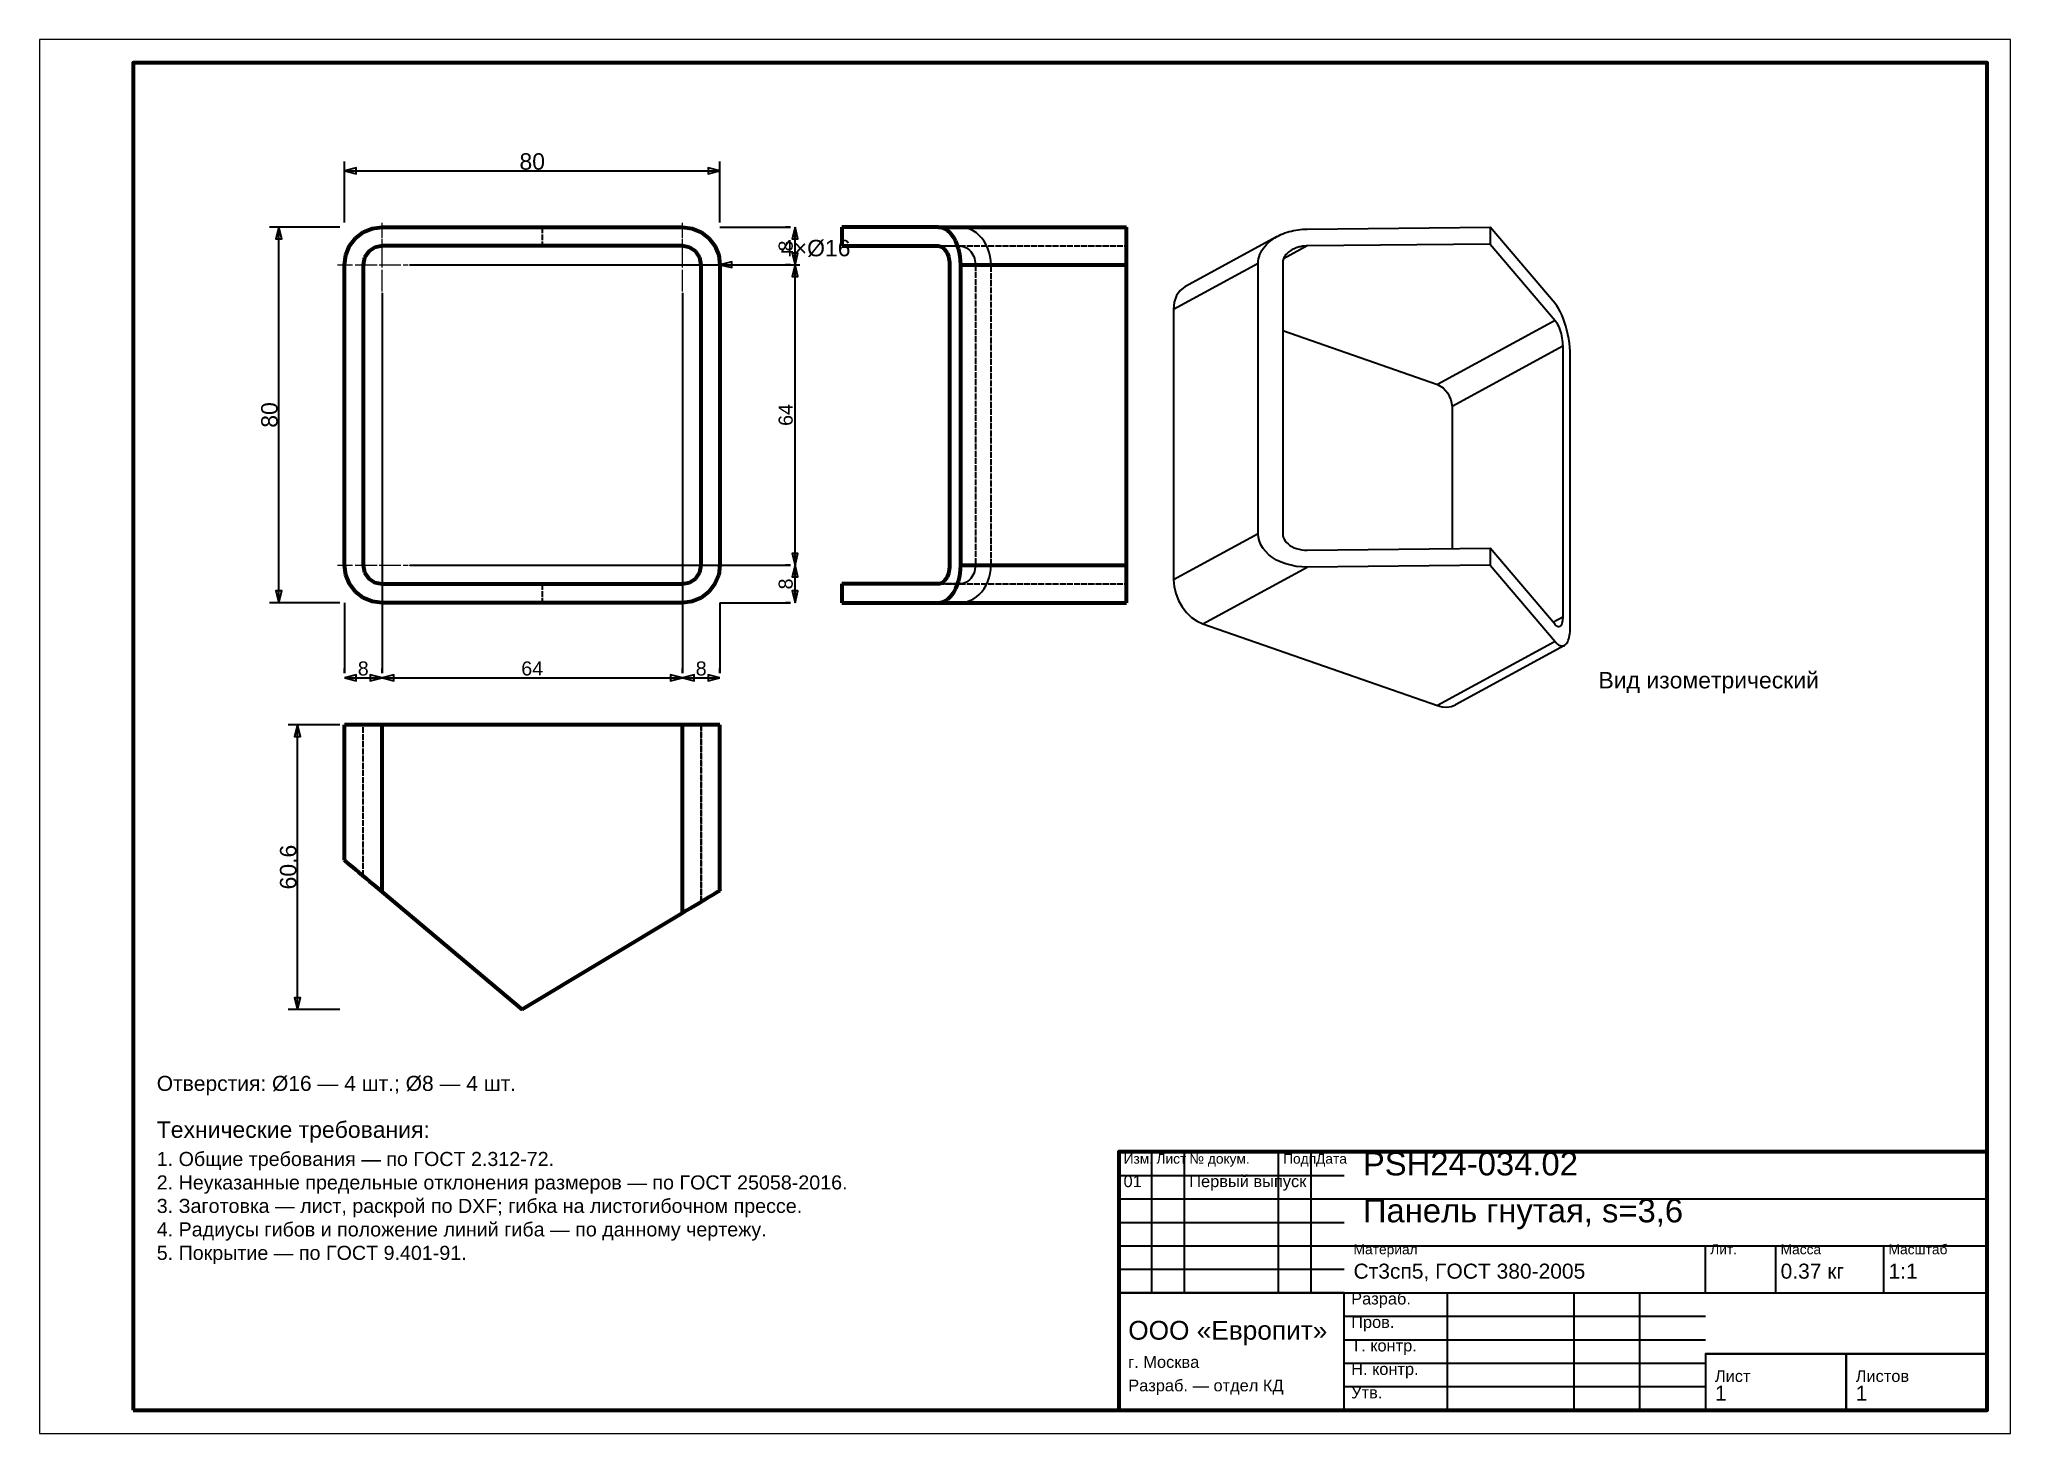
# Model space of a CAD drawing. Header units: millimetres. Extents: x 0 to 420, y 0 to 297.
import ezdxf
from ezdxf.enums import TextEntityAlignment as Align

# ---------------------------------------------------------------- set-up
doc = ezdxf.new("R2010")
doc.units = ezdxf.units.MM
doc.linetypes.add('CENTER', pattern=[5.08, 3.175, -0.635, 0.635, -0.635])
doc.linetypes.add('DASHED', pattern=[1.524, 1.27, -0.254])
doc.styles.add('GOST', font='Arial')

msp = doc.modelspace()

# ---------------------------------------------------------------- linework, layer by layer
at = {"color": 7, "lineweight": 35}
for p, q in [((65, 258), (65, 271)), ((65, 269), (145, 269)), ((145, 258), (145, 271)), ((64, 257), (49, 257)), ((51, 177), (51, 257)), ((145, 257), (160, 257)), ((160, 257), (159, 257)), ((161, 249), (161, 257)), ((79, 249), (160, 249)), ((83, 249), (160, 249)), ((143, 249), (160, 249)), ((145, 249), (157, 249)), ((147, 249), (160, 249)), ((157, 249), (162, 249)), ((160, 249), (159, 249)), ((160, 249), (159, 249)), ((161, 185), (161, 249)), ((73, 243), (73, 162)), ((137, 243), (137, 162)), ((73, 239), (73, 162)), ((137, 239), (137, 162)), ((79, 185), (160, 185)), ((83, 185), (160, 185)), ((143, 185), (160, 185)), ((147, 185), (160, 185)), ((160, 185), (159, 185)), ((160, 185), (159, 185)), ((161, 177), (161, 185)), ((64, 177), (49, 177)), ((65, 177), (65, 162)), ((73, 179), (73, 162)), ((137, 179), (137, 162)), ((145, 177), (145, 162)), ((145, 177), (160, 177)), ((160, 177), (159, 177)), ((73, 175), (73, 162)), ((137, 175), (137, 162)), ((65, 162), (65, 163)), ((65, 161), (73, 161)), ((73, 162), (73, 163)), ((73, 162), (73, 163)), ((73, 161), (137, 161)), ((137, 162), (137, 163)), ((137, 162), (137, 163)), ((137, 161), (145, 161)), ((145, 162), (145, 163)), ((64, 151), (53, 151)), ((55, 90.35), (55, 151)), ((64, 90.35), (53, 90.35)), ((237, 30), (237, 60)), ((244, 30), (244, 60)), ((264, 30), (264, 60)), ((271, 30), (271, 60)), ((230, 55), (278, 55)), ((230, 50), (278, 50)), ((278, 50), (415, 50)), ((230, 45), (278, 45)), ((230, 40), (278, 40)), ((278, 40), (415, 40)), ((355, 30), (355, 40)), ((370, 30), (370, 40)), ((393, 30), (393, 40)), ((230, 35), (278, 35)), ((230, 30), (278, 30)), ((278, 30), (415, 30)), ((300, 5), (300, 30)), ((327, 5), (327, 30)), ((341, 5), (341, 30)), ((278, 25), (355, 25)), ((278, 20), (355, 20)), ((355, 17), (415, 17)), ((278, 15), (355, 15)), ((278, 10), (355, 10))]:
    msp.add_line(p, q, dxfattribs=at)
at = {"color": 5, "linetype": 'DASHED', "lineweight": 35}
for p, q in [((68.74, 255.77), (69.53, 256.21)), ((69.53, 256.21), (70.36, 256.55)), ((70.36, 256.55), (71.22, 256.8)), ((71.22, 256.8), (72.1, 256.95)), ((72.1, 256.95), (73, 257)), ((73, 257), (107.13, 257)), ((107.13, 257), (107.13, 253)), ((137, 257), (107.13, 257)), ((137.9, 256.95), (137, 257)), ((138.78, 256.8), (137.9, 256.95)), ((139.64, 256.55), (138.78, 256.8)), ((140.47, 256.21), (139.64, 256.55)), ((141.26, 255.77), (140.47, 256.21)), ((196.06, 257), (171, 257)), ((196.82, 256.95), (196.06, 257)), ((196.06, 257), (231.65, 257)), ((197.56, 256.8), (196.82, 256.95)), ((198.28, 256.55), (197.56, 256.8)), ((198.98, 256.21), (198.28, 256.55)), ((199.64, 255.77), (198.98, 256.21)), ((231.65, 257), (231.65, 256.95)), ((231.65, 256.95), (231.65, 256.8)), ((231.65, 256.8), (231.65, 256.55)), ((231.65, 256.55), (231.65, 256.21)), ((231.65, 256.21), (231.65, 255.77)), ((65.45, 251.64), (65.79, 252.47)), ((65.79, 252.47), (66.23, 253.26)), ((66.23, 253.26), (66.75, 253.99)), ((66.75, 253.99), (67.34, 254.66)), ((67.34, 254.66), (68.01, 255.25)), ((68.01, 255.25), (68.74, 255.77)), ((70.51, 252.13), (70.17, 251.83)), ((70.87, 252.39), (70.51, 252.13)), ((71.26, 252.6), (70.87, 252.39)), ((71.68, 252.78), (71.26, 252.6)), ((72.11, 252.9), (71.68, 252.78)), ((72.55, 252.97), (72.11, 252.9)), ((73, 253), (72.55, 252.97)), ((107.13, 253), (73, 253)), ((107.13, 253), (137, 253)), ((137, 253), (137.45, 252.97)), ((137.45, 252.97), (137.89, 252.9)), ((137.89, 252.9), (138.32, 252.78)), ((138.32, 252.78), (138.74, 252.6)), ((138.74, 252.6), (139.13, 252.39)), ((139.13, 252.39), (139.49, 252.13)), ((139.49, 252.13), (139.83, 251.83)), ((141.99, 255.25), (141.26, 255.77)), ((142.66, 254.66), (141.99, 255.25)), ((143.25, 253.99), (142.66, 254.66)), ((143.77, 253.26), (143.25, 253.99)), ((144.21, 252.47), (143.77, 253.26)), ((144.55, 251.64), (144.21, 252.47)), ((171, 253), (196.06, 253)), ((191.51, 253), (231.65, 253)), ((196.06, 253), (231.65, 253)), ((196.06, 253), (196.44, 252.97)), ((196.44, 252.97), (196.81, 252.9)), ((196.81, 252.9), (197.17, 252.78)), ((197.17, 252.78), (197.52, 252.6)), ((197.52, 252.6), (197.85, 252.39)), ((197.85, 252.39), (198.16, 252.13)), ((198.16, 252.13), (198.44, 251.83)), ((200.25, 255.25), (199.64, 255.77)), ((200.81, 254.66), (200.25, 255.25)), ((201.31, 253.99), (200.81, 254.66)), ((201.75, 253.26), (201.31, 253.99)), ((202.11, 252.47), (201.75, 253.26)), ((202.4, 251.64), (202.11, 252.47)), ((231.65, 255.77), (231.65, 255.25)), ((231.65, 255.25), (231.65, 254.66)), ((231.65, 254.66), (231.65, 253.99)), ((231.65, 253.99), (231.65, 253.26)), ((231.65, 253.26), (231.65, 252.47)), ((231.65, 253), (231.65, 252.97)), ((231.65, 252.97), (231.65, 253)), ((231.65, 252.97), (231.65, 252.9)), ((231.65, 252.9), (231.65, 252.97)), ((231.65, 252.9), (231.65, 252.78)), ((231.65, 252.78), (231.65, 252.9)), ((231.65, 252.78), (231.65, 252.6)), ((231.65, 252.6), (231.65, 252.78)), ((231.65, 252.6), (231.65, 252.39)), ((231.65, 252.39), (231.65, 252.6)), ((231.65, 252.47), (231.65, 251.64)), ((231.65, 252.39), (231.65, 252.13)), ((231.65, 252.13), (231.65, 252.39)), ((231.65, 252.13), (231.65, 251.83)), ((231.65, 251.83), (231.65, 252.13)), ((65, 249), (65.05, 249.9)), ((65, 185), (65, 249)), ((65.05, 249.9), (65.2, 250.78)), ((65.2, 250.78), (65.45, 251.64)), ((69.03, 249.45), (69, 249)), ((69, 249), (69, 185)), ((69.1, 249.89), (69.03, 249.45)), ((69.22, 250.32), (69.1, 249.89)), ((69.4, 250.74), (69.22, 250.32)), ((69.61, 251.13), (69.4, 250.74)), ((69.87, 251.49), (69.61, 251.13)), ((70.17, 251.83), (69.87, 251.49)), ((139.83, 251.83), (140.13, 251.49)), ((140.13, 251.49), (140.39, 251.13)), ((140.39, 251.13), (140.6, 250.74)), ((140.6, 250.74), (140.78, 250.32)), ((140.78, 250.32), (140.9, 249.89)), ((140.9, 249.89), (140.97, 249.45)), ((140.97, 249.45), (141, 249)), ((141, 249), (141, 185)), ((144.8, 250.78), (144.55, 251.64)), ((144.95, 249.9), (144.8, 250.78)), ((145, 249), (144.95, 249.9)), ((145, 185), (145, 249)), ((198.44, 251.83), (198.69, 251.49)), ((198.69, 251.49), (198.91, 251.13)), ((198.91, 251.13), (199.09, 250.74)), ((199.09, 250.74), (199.23, 250.32)), ((199.23, 250.32), (199.34, 249.89)), ((199.34, 249.89), (199.4, 249.45)), ((199.4, 249.45), (199.42, 249)), ((199.42, 249), (199.42, 185)), ((202.61, 250.78), (202.4, 251.64)), ((202.73, 249.9), (202.61, 250.78)), ((202.78, 249), (202.73, 249.9)), ((202.78, 185), (202.78, 249)), ((231.65, 251.83), (231.65, 251.49)), ((231.65, 251.49), (231.65, 251.83)), ((231.65, 251.64), (231.65, 250.78)), ((231.65, 251.49), (231.65, 251.13)), ((231.65, 251.13), (231.65, 251.49)), ((231.65, 251.13), (231.65, 250.74)), ((231.65, 250.74), (231.65, 251.13)), ((231.65, 250.78), (231.65, 249.9)), ((231.65, 250.74), (231.65, 250.32)), ((231.65, 250.32), (231.65, 250.74)), ((231.65, 250.32), (231.65, 249.89)), ((231.65, 249.89), (231.65, 250.32)), ((231.65, 249.9), (231.65, 249)), ((231.65, 249.89), (231.65, 249.45)), ((231.65, 249.45), (231.65, 249.89)), ((231.65, 249.45), (231.65, 249)), ((231.65, 249), (231.65, 249.45)), ((231.65, 249), (231.65, 185)), ((231.65, 249), (231.65, 185)), ((231.65, 185), (231.65, 249)), ((65.05, 184.1), (65, 185)), ((69, 185), (69.03, 184.55)), ((141, 185), (140.97, 184.55)), ((144.95, 184.1), (145, 185)), ((199.42, 185), (199.4, 184.55)), ((202.73, 184.1), (202.78, 185)), ((231.65, 185), (231.65, 184.55)), ((231.65, 185), (231.65, 184.1)), ((231.65, 184.55), (231.65, 185)), ((65.2, 183.22), (65.05, 184.1)), ((65.45, 182.36), (65.2, 183.22)), ((65.79, 181.53), (65.45, 182.36)), ((66.23, 180.74), (65.79, 181.53)), ((66.75, 180.01), (66.23, 180.74)), ((69.03, 184.55), (69.1, 184.11)), ((69.1, 184.11), (69.22, 183.68)), ((69.22, 183.68), (69.4, 183.26)), ((69.4, 183.26), (69.61, 182.87)), ((69.61, 182.87), (69.87, 182.51)), ((69.87, 182.51), (70.17, 182.17)), ((70.17, 182.17), (70.51, 181.87)), ((70.51, 181.87), (70.87, 181.61)), ((70.87, 181.61), (71.26, 181.4)), ((71.26, 181.4), (71.68, 181.22)), ((71.68, 181.22), (72.11, 181.1)), ((72.11, 181.1), (72.55, 181.03)), ((72.55, 181.03), (73, 181)), ((73, 181), (107.13, 181)), ((107.13, 181), (107.13, 177)), ((137, 181), (107.13, 181)), ((137.45, 181.03), (137, 181)), ((137.89, 181.1), (137.45, 181.03)), ((138.32, 181.22), (137.89, 181.1)), ((138.74, 181.4), (138.32, 181.22)), ((139.13, 181.61), (138.74, 181.4)), ((139.49, 181.87), (139.13, 181.61)), ((139.83, 182.17), (139.49, 181.87)), ((140.13, 182.51), (139.83, 182.17)), ((140.39, 182.87), (140.13, 182.51)), ((140.6, 183.26), (140.39, 182.87)), ((140.78, 183.68), (140.6, 183.26)), ((140.9, 184.11), (140.78, 183.68)), ((140.97, 184.55), (140.9, 184.11)), ((143.25, 180.01), (143.77, 180.74)), ((143.77, 180.74), (144.21, 181.53)), ((144.21, 181.53), (144.55, 182.36)), ((144.55, 182.36), (144.8, 183.22)), ((144.8, 183.22), (144.95, 184.1)), ((196.06, 181), (171, 181)), ((191.51, 181), (231.65, 181)), ((196.44, 181.03), (196.06, 181)), ((196.06, 181), (231.65, 181)), ((196.81, 181.1), (196.44, 181.03)), ((197.17, 181.22), (196.81, 181.1)), ((197.52, 181.4), (197.17, 181.22)), ((197.85, 181.61), (197.52, 181.4)), ((198.16, 181.87), (197.85, 181.61)), ((198.44, 182.17), (198.16, 181.87)), ((198.69, 182.51), (198.44, 182.17)), ((198.91, 182.87), (198.69, 182.51)), ((199.09, 183.26), (198.91, 182.87)), ((199.23, 183.68), (199.09, 183.26)), ((199.34, 184.11), (199.23, 183.68)), ((199.4, 184.55), (199.34, 184.11)), ((201.31, 180.01), (201.75, 180.74)), ((201.75, 180.74), (202.11, 181.53)), ((202.11, 181.53), (202.4, 182.36)), ((202.4, 182.36), (202.61, 183.22)), ((202.61, 183.22), (202.73, 184.1)), ((231.65, 184.55), (231.65, 184.11)), ((231.65, 184.11), (231.65, 184.55)), ((231.65, 184.11), (231.65, 183.68)), ((231.65, 183.68), (231.65, 184.11)), ((231.65, 184.1), (231.65, 183.22)), ((231.65, 183.68), (231.65, 183.26)), ((231.65, 183.26), (231.65, 183.68)), ((231.65, 183.26), (231.65, 182.87)), ((231.65, 182.87), (231.65, 183.26)), ((231.65, 183.22), (231.65, 182.36)), ((231.65, 182.87), (231.65, 182.51)), ((231.65, 182.51), (231.65, 182.87)), ((231.65, 182.51), (231.65, 182.17)), ((231.65, 182.17), (231.65, 182.51)), ((231.65, 182.36), (231.65, 181.53)), ((231.65, 182.17), (231.65, 181.87)), ((231.65, 181.87), (231.65, 182.17)), ((231.65, 181.87), (231.65, 181.61)), ((231.65, 181.61), (231.65, 181.87)), ((231.65, 181.61), (231.65, 181.4)), ((231.65, 181.4), (231.65, 181.61)), ((231.65, 181.53), (231.65, 180.74)), ((231.65, 181.4), (231.65, 181.22)), ((231.65, 181.22), (231.65, 181.4)), ((231.65, 181.22), (231.65, 181.1)), ((231.65, 181.1), (231.65, 181.22)), ((231.65, 181.1), (231.65, 181.03)), ((231.65, 181.03), (231.65, 181.1)), ((231.65, 181.03), (231.65, 181)), ((231.65, 181), (231.65, 181.03)), ((231.65, 180.74), (231.65, 180.01)), ((67.34, 179.34), (66.75, 180.01)), ((68.01, 178.75), (67.34, 179.34)), ((68.74, 178.23), (68.01, 178.75)), ((69.53, 177.79), (68.74, 178.23)), ((70.36, 177.45), (69.53, 177.79)), ((71.22, 177.2), (70.36, 177.45)), ((72.1, 177.05), (71.22, 177.2)), ((73, 177), (72.1, 177.05)), ((107.13, 177), (73, 177)), ((107.13, 177), (137, 177)), ((137, 177), (137.9, 177.05)), ((137.9, 177.05), (138.78, 177.2)), ((138.78, 177.2), (139.64, 177.45)), ((139.64, 177.45), (140.47, 177.79)), ((140.47, 177.79), (141.26, 178.23)), ((141.26, 178.23), (141.99, 178.75)), ((141.99, 178.75), (142.66, 179.34)), ((142.66, 179.34), (143.25, 180.01)), ((171, 177), (196.06, 177)), ((196.06, 177), (196.82, 177.05)), ((231.65, 177), (196.06, 177)), ((196.82, 177.05), (197.56, 177.2)), ((197.56, 177.2), (198.28, 177.45)), ((198.28, 177.45), (198.98, 177.79)), ((198.98, 177.79), (199.64, 178.23)), ((199.64, 178.23), (200.25, 178.75)), ((200.25, 178.75), (200.81, 179.34)), ((200.81, 179.34), (201.31, 180.01)), ((231.65, 180.01), (231.65, 179.34)), ((231.65, 179.34), (231.65, 178.75)), ((231.65, 178.75), (231.65, 178.23)), ((231.65, 178.23), (231.65, 177.79)), ((231.65, 177.79), (231.65, 177.45)), ((231.65, 177.45), (231.65, 177.2)), ((231.65, 177.2), (231.65, 177.05)), ((231.65, 177.05), (231.65, 177)), ((65, 122.13), (65, 151)), ((65, 151), (65.05, 151)), ((65.05, 151), (65.2, 151)), ((65.2, 151), (65.45, 151)), ((65.45, 151), (65.79, 151)), ((65.79, 151), (66.23, 151)), ((66.23, 151), (66.75, 151)), ((66.75, 151), (67.34, 151)), ((67.34, 151), (68.01, 151)), ((68.01, 151), (68.74, 151)), ((68.74, 151), (69.53, 151)), ((69, 118.77), (69, 151)), ((69, 151), (69.03, 151)), ((69, 118.77), (69, 151)), ((69.03, 151), (69, 151)), ((69.03, 151), (69.1, 151)), ((69.1, 151), (69.03, 151)), ((69.1, 151), (69.22, 151)), ((69.22, 151), (69.1, 151)), ((69.22, 151), (69.4, 151)), ((69.4, 151), (69.22, 151)), ((69.4, 151), (69.61, 151)), ((69.61, 151), (69.4, 151)), ((69.53, 151), (70.36, 151)), ((69.61, 151), (69.87, 151)), ((69.87, 151), (69.61, 151)), ((69.87, 151), (70.17, 151)), ((70.17, 151), (69.87, 151)), ((70.17, 151), (70.51, 151)), ((70.51, 151), (70.17, 151)), ((70.36, 151), (71.22, 151)), ((70.51, 151), (70.87, 151)), ((70.87, 151), (70.51, 151)), ((70.87, 151), (71.26, 151)), ((71.26, 151), (70.87, 151)), ((71.22, 151), (72.1, 151)), ((71.26, 151), (71.68, 151)), ((71.68, 151), (71.26, 151)), ((71.68, 151), (72.11, 151)), ((72.11, 151), (71.68, 151)), ((72.1, 151), (73, 151)), ((72.11, 151), (72.55, 151)), ((72.55, 151), (72.11, 151)), ((72.55, 151), (73, 151)), ((73, 151), (72.55, 151)), ((73, 151), (137, 151)), ((137, 151), (73, 151)), ((73, 151), (137, 151)), ((137, 151), (137.45, 151)), ((137.45, 151), (137, 151)), ((137, 151), (137.9, 151)), ((137.45, 151), (137.89, 151)), ((137.89, 151), (137.45, 151)), ((137.89, 151), (138.32, 151)), ((138.32, 151), (137.89, 151)), ((137.9, 151), (138.78, 151)), ((138.32, 151), (138.74, 151)), ((138.74, 151), (138.32, 151)), ((138.74, 151), (139.13, 151)), ((139.13, 151), (138.74, 151)), ((138.78, 151), (139.64, 151)), ((139.13, 151), (139.49, 151)), ((139.49, 151), (139.13, 151)), ((139.49, 151), (139.83, 151)), ((139.83, 151), (139.49, 151)), ((139.64, 151), (140.47, 151)), ((139.83, 151), (140.13, 151)), ((140.13, 151), (139.83, 151)), ((140.13, 151), (140.39, 151)), ((140.39, 151), (140.13, 151)), ((140.39, 151), (140.6, 151)), ((140.6, 151), (140.39, 151)), ((140.47, 151), (141.26, 151)), ((140.6, 151), (140.78, 151)), ((140.78, 151), (140.6, 151)), ((140.78, 151), (140.9, 151)), ((140.9, 151), (140.78, 151)), ((140.9, 151), (140.97, 151)), ((140.97, 151), (140.9, 151)), ((140.97, 151), (141, 151)), ((141, 151), (140.97, 151)), ((141, 113.26), (141, 151)), ((141, 151), (141, 113.26)), ((141.26, 151), (141.99, 151)), ((141.99, 151), (142.66, 151)), ((142.66, 151), (143.25, 151)), ((143.25, 151), (143.77, 151)), ((143.77, 151), (144.21, 151)), ((144.21, 151), (144.55, 151)), ((144.55, 151), (144.8, 151)), ((144.8, 151), (144.95, 151)), ((144.95, 151), (145, 151)), ((145, 115.66), (145, 151)), ((65.05, 122.09), (65, 122.13)), ((65.2, 121.96), (65.05, 122.09)), ((65.45, 121.75), (65.2, 121.96)), ((65.79, 121.46), (65.45, 121.75)), ((66.23, 121.1), (65.79, 121.46)), ((66.75, 120.66), (66.23, 121.1)), ((67.34, 120.16), (66.75, 120.66)), ((68.01, 119.6), (67.34, 120.16)), ((68.74, 118.99), (68.01, 119.6)), ((69.53, 118.33), (68.74, 118.99)), ((69.03, 118.75), (69, 118.77)), ((69, 118.77), (69.03, 118.75)), ((69.1, 118.69), (69.03, 118.75)), ((69.03, 118.75), (69.1, 118.69)), ((69.22, 118.58), (69.1, 118.69)), ((69.1, 118.69), (69.22, 118.58)), ((69.4, 118.44), (69.22, 118.58)), ((69.22, 118.58), (69.4, 118.44)), ((69.61, 118.26), (69.4, 118.44)), ((69.4, 118.44), (69.61, 118.26)), ((70.36, 117.63), (69.53, 118.33)), ((69.87, 118.04), (69.61, 118.26)), ((69.61, 118.26), (69.87, 118.04)), ((70.17, 117.79), (69.87, 118.04)), ((69.87, 118.04), (70.17, 117.79)), ((70.51, 117.51), (70.17, 117.79)), ((70.17, 117.79), (70.51, 117.51)), ((71.22, 116.91), (70.36, 117.63)), ((70.87, 117.2), (70.51, 117.51)), ((70.51, 117.51), (70.87, 117.2)), ((71.26, 116.87), (70.87, 117.2)), ((70.87, 117.2), (71.26, 116.87)), ((72.1, 116.17), (71.22, 116.91)), ((71.68, 116.52), (71.26, 116.87)), ((71.26, 116.87), (71.68, 116.52)), ((72.11, 116.16), (71.68, 116.52)), ((71.68, 116.52), (72.11, 116.16)), ((73, 115.42), (72.1, 116.17)), ((72.55, 115.79), (72.11, 116.16)), ((72.11, 116.16), (72.55, 115.79)), ((73, 115.42), (72.55, 115.79)), ((72.55, 115.79), (73, 115.42)), ((102.87, 90.35), (73, 115.42)), ((73, 115.42), (102.87, 90.35)), ((102.87, 90.35), (73, 115.42)), ((140.47, 112.94), (141.26, 113.42)), ((141.26, 113.42), (141.99, 113.86)), ((141.99, 113.86), (142.66, 114.26)), ((142.66, 114.26), (143.25, 114.62)), ((143.25, 114.62), (143.77, 114.93)), ((143.77, 114.93), (144.21, 115.19)), ((144.21, 115.19), (144.55, 115.4)), ((144.55, 115.4), (144.8, 115.54)), ((144.8, 115.54), (144.95, 115.63)), ((144.95, 115.63), (145, 115.66)), ((102.87, 90.35), (137, 110.86)), ((137, 110.86), (102.87, 90.35)), ((102.87, 90.35), (137, 110.86)), ((137, 110.86), (137.9, 111.4)), ((137.45, 111.13), (137, 110.86)), ((137, 110.86), (137.45, 111.13)), ((137.89, 111.39), (137.45, 111.13)), ((137.45, 111.13), (137.89, 111.39)), ((138.32, 111.65), (137.89, 111.39)), ((137.89, 111.39), (138.32, 111.65)), ((137.9, 111.4), (138.78, 111.93)), ((138.74, 111.9), (138.32, 111.65)), ((138.32, 111.65), (138.74, 111.9)), ((139.13, 112.14), (138.74, 111.9)), ((138.74, 111.9), (139.13, 112.14)), ((138.78, 111.93), (139.64, 112.45)), ((139.49, 112.36), (139.13, 112.14)), ((139.13, 112.14), (139.49, 112.36)), ((139.83, 112.56), (139.49, 112.36)), ((139.49, 112.36), (139.83, 112.56)), ((139.64, 112.45), (140.47, 112.94)), ((140.13, 112.74), (139.83, 112.56)), ((139.83, 112.56), (140.13, 112.74)), ((140.39, 112.89), (140.13, 112.74)), ((140.13, 112.74), (140.39, 112.89)), ((140.6, 113.02), (140.39, 112.89)), ((140.39, 112.89), (140.6, 113.02)), ((140.78, 113.13), (140.6, 113.02)), ((140.6, 113.02), (140.78, 113.13)), ((140.9, 113.2), (140.78, 113.13)), ((140.78, 113.13), (140.9, 113.2)), ((140.97, 113.25), (140.9, 113.2)), ((140.9, 113.2), (140.97, 113.25)), ((141, 113.26), (140.97, 113.25)), ((140.97, 113.25), (141, 113.26))]:
    msp.add_line(p, q, dxfattribs=at)
at = {"color": 1, "lineweight": 70}
for p, q in [((69, 255.93), (70.93, 256.73)), ((70.93, 256.73), (73, 257)), ((73, 257), (137, 257)), ((137, 257), (139.07, 256.73)), ((139.07, 256.73), (141, 255.93)), ((191.51, 257), (171, 257)), ((171, 257), (171, 253)), ((192.05, 256.95), (191.51, 257)), ((191.51, 257), (231.65, 257)), ((192.58, 256.8), (192.05, 256.95)), ((193.09, 256.55), (192.58, 256.8)), ((193.59, 256.21), (193.09, 256.55)), ((194.06, 255.77), (193.59, 256.21)), ((231.65, 256.95), (231.65, 257)), ((231.65, 256.8), (231.65, 256.95)), ((231.65, 256.55), (231.65, 256.8)), ((231.65, 256.21), (231.65, 256.55)), ((231.65, 255.77), (231.65, 256.21)), ((65.27, 251.07), (66.07, 253)), ((66.07, 253), (67.34, 254.66)), ((67.34, 254.66), (69, 255.93)), ((71.47, 252.7), (70.17, 251.83)), ((73, 253), (71.47, 252.7)), ((137, 253), (73, 253)), ((138.53, 252.7), (137, 253)), ((139.83, 251.83), (138.53, 252.7)), ((141, 255.93), (142.66, 254.66)), ((142.66, 254.66), (143.93, 253)), ((143.93, 253), (144.73, 251.07)), ((171, 253), (191.51, 253)), ((191.51, 253), (191.78, 252.97)), ((191.78, 252.97), (192.04, 252.9)), ((192.04, 252.9), (192.3, 252.78)), ((192.3, 252.78), (192.55, 252.6)), ((192.55, 252.6), (192.79, 252.39)), ((192.79, 252.39), (193.01, 252.13)), ((193.01, 252.13), (193.21, 251.83)), ((194.5, 255.25), (194.06, 255.77)), ((194.91, 254.66), (194.5, 255.25)), ((195.27, 253.99), (194.91, 254.66)), ((195.58, 253.26), (195.27, 253.99)), ((195.84, 252.47), (195.58, 253.26)), ((196.04, 251.64), (195.84, 252.47)), ((231.65, 255.25), (231.65, 255.77)), ((231.65, 254.66), (231.65, 255.25)), ((231.65, 253.99), (231.65, 254.66)), ((231.65, 253.26), (231.65, 253.99)), ((231.65, 252.47), (231.65, 253.26)), ((231.65, 251.64), (231.65, 252.47)), ((65, 249), (65.27, 251.07)), ((65, 185), (65, 249)), ((69.3, 250.53), (69, 249)), ((69, 249), (69, 185)), ((70.17, 251.83), (69.3, 250.53)), ((140.7, 250.53), (139.83, 251.83)), ((141, 249), (140.7, 250.53)), ((141, 185), (141, 249)), ((144.73, 251.07), (145, 249)), ((145, 249), (145, 185)), ((193.21, 251.83), (193.39, 251.49)), ((193.39, 251.49), (193.54, 251.13)), ((193.54, 251.13), (193.67, 250.74)), ((193.67, 250.74), (193.78, 250.32)), ((193.78, 250.32), (193.85, 249.89)), ((193.85, 249.89), (193.9, 249.45)), ((193.9, 249.45), (193.91, 249)), ((193.91, 249), (193.91, 185)), ((196.19, 250.78), (196.04, 251.64)), ((196.28, 249.9), (196.19, 250.78)), ((196.31, 249), (196.28, 249.9)), ((196.31, 185), (196.31, 249)), ((196.31, 249), (231.65, 249)), ((231.65, 250.78), (231.65, 251.64)), ((231.65, 249.9), (231.65, 250.78)), ((231.65, 249), (231.65, 249.9)), ((231.65, 185), (231.65, 249)), ((65.27, 182.93), (65, 185)), ((69, 185), (69.3, 183.47)), ((140.7, 183.47), (141, 185)), ((145, 185), (144.73, 182.93)), ((193.91, 185), (193.9, 184.55)), ((196.28, 184.1), (196.31, 185)), ((196.31, 185), (231.65, 185)), ((231.65, 184.1), (231.65, 185)), ((66.07, 181), (65.27, 182.93)), ((67.34, 179.34), (66.07, 181)), ((69.3, 183.47), (70.17, 182.17)), ((70.17, 182.17), (71.47, 181.3)), ((71.47, 181.3), (73, 181)), ((73, 181), (137, 181)), ((137, 181), (138.53, 181.3)), ((138.53, 181.3), (139.83, 182.17)), ((139.83, 182.17), (140.7, 183.47)), ((143.93, 181), (142.66, 179.34)), ((144.73, 182.93), (143.93, 181)), ((171, 181), (171, 177)), ((191.51, 181), (171, 181)), ((191.78, 181.03), (191.51, 181)), ((192.04, 181.1), (191.78, 181.03)), ((192.3, 181.22), (192.04, 181.1)), ((192.55, 181.4), (192.3, 181.22)), ((192.79, 181.61), (192.55, 181.4)), ((193.01, 181.87), (192.79, 181.61)), ((193.21, 182.17), (193.01, 181.87)), ((193.39, 182.51), (193.21, 182.17)), ((193.54, 182.87), (193.39, 182.51)), ((193.67, 183.26), (193.54, 182.87)), ((193.78, 183.68), (193.67, 183.26)), ((193.85, 184.11), (193.78, 183.68)), ((193.9, 184.55), (193.85, 184.11)), ((195.27, 180.01), (195.58, 180.74)), ((195.58, 180.74), (195.84, 181.53)), ((195.84, 181.53), (196.04, 182.36)), ((196.04, 182.36), (196.19, 183.22)), ((196.19, 183.22), (196.28, 184.1)), ((231.65, 183.22), (231.65, 184.1)), ((231.65, 182.36), (231.65, 183.22)), ((231.65, 181.53), (231.65, 182.36)), ((231.65, 180.74), (231.65, 181.53)), ((231.65, 180.01), (231.65, 180.74)), ((69, 178.07), (67.34, 179.34)), ((70.93, 177.27), (69, 178.07)), ((73, 177), (70.93, 177.27)), ((137, 177), (73, 177)), ((139.07, 177.27), (137, 177)), ((141, 178.07), (139.07, 177.27)), ((142.66, 179.34), (141, 178.07)), ((171, 177), (191.51, 177)), ((191.51, 177), (192.05, 177.05)), ((191.51, 177), (231.65, 177)), ((192.05, 177.05), (192.58, 177.2)), ((192.58, 177.2), (193.09, 177.45)), ((193.09, 177.45), (193.59, 177.79)), ((193.59, 177.79), (194.06, 178.23)), ((194.06, 178.23), (194.5, 178.75)), ((194.5, 178.75), (194.91, 179.34)), ((194.91, 179.34), (195.27, 180.01)), ((231.65, 179.34), (231.65, 180.01)), ((231.65, 178.75), (231.65, 179.34)), ((231.65, 178.23), (231.65, 178.75)), ((231.65, 177.79), (231.65, 178.23)), ((231.65, 177.45), (231.65, 177.79)), ((231.65, 177.2), (231.65, 177.45)), ((231.65, 177.05), (231.65, 177.2)), ((231.65, 177), (231.65, 177.05)), ((65, 122.13), (65, 151)), ((65.05, 151), (65, 151)), ((65.2, 151), (65.05, 151)), ((65.45, 151), (65.2, 151)), ((65.79, 151), (65.45, 151)), ((66.23, 151), (65.79, 151)), ((66.75, 151), (66.23, 151)), ((67.34, 151), (66.75, 151)), ((68.01, 151), (67.34, 151)), ((68.74, 151), (68.01, 151)), ((69.53, 151), (68.74, 151)), ((70.36, 151), (69.53, 151)), ((71.22, 151), (70.36, 151)), ((72.1, 151), (71.22, 151)), ((73, 151), (72.1, 151)), ((137, 151), (73, 151)), ((73, 115.42), (73, 151)), ((137.9, 151), (137, 151)), ((137, 110.86), (137, 151)), ((138.78, 151), (137.9, 151)), ((139.64, 151), (138.78, 151)), ((140.47, 151), (139.64, 151)), ((141.26, 151), (140.47, 151)), ((141.99, 151), (141.26, 151)), ((142.66, 151), (141.99, 151)), ((143.25, 151), (142.66, 151)), ((143.77, 151), (143.25, 151)), ((144.21, 151), (143.77, 151)), ((144.55, 151), (144.21, 151)), ((144.8, 151), (144.55, 151)), ((144.95, 151), (144.8, 151)), ((145, 151), (144.95, 151)), ((145, 115.66), (145, 151)), ((65, 122.13), (65.05, 122.09)), ((65.05, 122.09), (65.2, 121.96)), ((65.2, 121.96), (65.45, 121.75)), ((65.45, 121.75), (65.79, 121.46)), ((65.79, 121.46), (66.23, 121.1)), ((66.23, 121.1), (66.75, 120.66)), ((66.75, 120.66), (67.34, 120.16)), ((67.34, 120.16), (68.01, 119.6)), ((68.01, 119.6), (68.74, 118.99)), ((68.74, 118.99), (69.53, 118.33)), ((69.53, 118.33), (70.36, 117.63)), ((70.36, 117.63), (71.22, 116.91)), ((71.22, 116.91), (72.1, 116.17)), ((72.1, 116.17), (73, 115.42)), ((73, 115.42), (102.87, 90.35)), ((141.26, 113.42), (140.47, 112.94)), ((141.99, 113.86), (141.26, 113.42)), ((142.66, 114.26), (141.99, 113.86)), ((143.25, 114.62), (142.66, 114.26)), ((143.77, 114.93), (143.25, 114.62)), ((144.21, 115.19), (143.77, 114.93)), ((144.55, 115.4), (144.21, 115.19)), ((144.8, 115.54), (144.55, 115.4)), ((144.95, 115.63), (144.8, 115.54)), ((145, 115.66), (144.95, 115.63)), ((137, 110.86), (102.87, 90.35)), ((137.9, 111.4), (137, 110.86)), ((138.78, 111.93), (137.9, 111.4)), ((139.64, 112.45), (138.78, 111.93)), ((140.47, 112.94), (139.64, 112.45))]:
    msp.add_line(p, q, dxfattribs=at)
at = {"color": 4, "linetype": 'CENTER', "lineweight": 25}
for p, q in [((73, 239.5), (73, 258.5)), ((137, 239.5), (137, 258.5)), ((73, 243.5), (73, 254.5)), ((137, 243.5), (137, 254.5)), ((63.5, 249), (82.5, 249)), ((67.5, 249), (78.5, 249)), ((127.5, 249), (146.5, 249)), ((131.5, 249), (142.5, 249)), ((73, 175.5), (73, 194.5)), ((137, 175.5), (137, 194.5)), ((73, 179.5), (73, 190.5)), ((137, 179.5), (137, 190.5)), ((63.5, 185), (82.5, 185)), ((67.5, 185), (78.5, 185)), ((127.5, 185), (146.5, 185)), ((131.5, 185), (142.5, 185))]:
    msp.add_line(p, q, dxfattribs=at)
at = {"color": 1, "lineweight": 35}
for p, q in [((266.75, 256.18), (267.21, 256.29)), ((267.21, 256.29), (267.69, 256.38)), ((267.69, 256.38), (268.17, 256.46)), ((268.17, 256.46), (268.66, 256.52)), ((268.66, 256.52), (269.14, 256.56)), ((269.14, 256.56), (269.63, 256.59)), ((269.63, 256.59), (270.13, 256.6)), ((270.13, 256.6), (309.11, 257)), ((322.95, 240.73), (309.11, 257)), ((309.11, 257), (309.11, 253.4)), ((263.73, 255.03), (244.07, 244.32)), ((260.23, 251.6), (260.47, 252.05)), ((260.47, 252.05), (260.75, 252.48)), ((260.75, 252.48), (261.07, 252.89)), ((261.07, 252.89), (261.43, 253.3)), ((261.43, 253.3), (261.82, 253.68)), ((261.82, 253.68), (262.25, 254.05)), ((262.25, 254.05), (262.71, 254.4)), ((262.71, 254.4), (263.21, 254.72)), ((263.21, 254.72), (263.73, 255.03)), ((263.73, 255.03), (264.13, 255.23)), ((264.13, 255.23), (264.53, 255.43)), ((264.53, 255.43), (264.96, 255.61)), ((264.96, 255.61), (265.39, 255.77)), ((270.13, 253), (265.07, 250.25)), ((265.39, 255.77), (265.83, 255.92)), ((265.83, 255.92), (266.28, 256.06)), ((266.28, 256.06), (266.75, 256.18)), ((266.67, 252.06), (266.42, 251.9)), ((266.93, 252.22), (266.67, 252.06)), ((267.13, 252.32), (266.93, 252.22)), ((267.33, 252.41), (267.13, 252.32)), ((267.54, 252.5), (267.33, 252.41)), ((267.76, 252.59), (267.54, 252.5)), ((267.98, 252.66), (267.76, 252.59)), ((268.21, 252.73), (267.98, 252.66)), ((268.44, 252.79), (268.21, 252.73)), ((268.67, 252.84), (268.44, 252.79)), ((268.91, 252.89), (268.67, 252.84)), ((269.15, 252.93), (268.91, 252.89)), ((269.39, 252.96), (269.15, 252.93)), ((269.63, 252.98), (269.39, 252.96)), ((269.88, 253), (269.63, 252.98)), ((270.13, 253), (269.88, 253)), ((309.11, 253.4), (270.13, 253)), ((309.11, 253.4), (322.95, 237.13)), ((259.69, 249.3), (241.65, 239.47)), ((259.69, 249.3), (259.71, 249.76)), ((259.69, 191.69), (259.69, 249.3)), ((259.71, 249.76), (259.77, 250.23)), ((259.77, 250.23), (259.88, 250.7)), ((259.88, 250.7), (260.04, 251.15)), ((260.04, 251.15), (260.23, 251.6)), ((264.92, 249.58), (264.91, 249.35)), ((264.91, 249.35), (264.91, 191.74)), ((264.95, 249.82), (264.92, 249.58)), ((265, 250.05), (264.95, 249.82)), ((265.08, 250.28), (265, 250.05)), ((265.18, 250.5), (265.08, 250.28)), ((265.3, 250.72), (265.18, 250.5)), ((265.44, 250.94), (265.3, 250.72)), ((265.6, 251.15), (265.44, 250.94)), ((265.78, 251.35), (265.6, 251.15)), ((265.97, 251.54), (265.78, 251.35)), ((266.19, 251.73), (265.97, 251.54)), ((266.42, 251.9), (266.19, 251.73)), ((244.07, 244.32), (243.05, 243.53)), ((241.81, 241.04), (241.65, 239.47)), ((241.65, 239.47), (241.65, 181.87)), ((242.29, 242.42), (241.81, 241.04)), ((243.05, 243.53), (242.29, 242.42)), ((323.31, 240.26), (322.95, 240.73)), ((323.67, 239.7), (323.31, 240.26)), ((324.02, 239.07), (323.67, 239.7)), ((322.95, 237.13), (297.87, 223.47)), ((322.95, 237.13), (323.13, 236.9)), ((323.13, 236.9), (323.31, 236.62)), ((323.31, 236.62), (323.48, 236.3)), ((323.48, 236.3), (323.65, 235.95)), ((323.65, 235.95), (323.81, 235.56)), ((323.81, 235.56), (323.96, 235.16)), ((324.36, 238.36), (324.02, 239.07)), ((324.67, 237.6), (324.36, 238.36)), ((324.97, 236.78), (324.67, 237.6)), ((325.24, 235.93), (324.97, 236.78)), ((325.48, 235.04), (325.24, 235.93)), ((264.91, 234.96), (297.87, 223.47)), ((324.57, 231.62), (301, 218.78)), ((323.96, 235.16), (324.1, 234.73)), ((324.1, 234.73), (324.22, 234.29)), ((324.22, 234.29), (324.32, 233.83)), ((324.32, 233.83), (324.41, 233.38)), ((324.41, 233.38), (324.48, 232.92)), ((324.48, 232.92), (324.53, 232.47)), ((324.53, 232.47), (324.56, 232.04)), ((324.56, 232.04), (324.57, 231.62)), ((324.57, 231.62), (324.57, 174.02)), ((325.69, 234.13), (325.48, 235.04)), ((325.87, 233.22), (325.69, 234.13)), ((326.01, 232.31), (325.87, 233.22)), ((326.11, 231.42), (326.01, 232.31)), ((326.17, 230.55), (326.11, 231.42)), ((326.19, 229.72), (326.17, 230.55)), ((326.19, 172.11), (326.19, 229.72)), ((297.87, 223.47), (299.07, 222.78)), ((299.07, 222.78), (300.08, 221.65)), ((300.08, 221.65), (300.76, 220.24)), ((300.76, 220.24), (301, 218.78)), ((301, 218.78), (301, 188.51)), ((259.69, 191.69), (241.65, 181.87)), ((259.75, 190.89), (259.69, 191.69)), ((259.95, 190.09), (259.75, 190.89)), ((260.27, 189.32), (259.95, 190.09)), ((260.72, 188.58), (260.27, 189.32)), ((264.91, 191.74), (264.94, 191.34)), ((264.94, 191.34), (265.04, 190.94)), ((265.04, 190.94), (265.2, 190.56)), ((265.2, 190.56), (265.42, 190.19)), ((265.42, 190.19), (265.71, 189.84)), ((265.71, 189.84), (266.04, 189.51)), ((266.04, 189.51), (266.43, 189.21)), ((266.43, 189.21), (266.87, 188.95)), ((261.29, 187.88), (260.72, 188.58)), ((261.96, 187.23), (261.29, 187.88)), ((262.74, 186.63), (261.96, 187.23)), ((263.62, 186.1), (262.74, 186.63)), ((264.57, 185.64), (263.62, 186.1)), ((265.6, 185.26), (264.57, 185.64)), ((266.68, 184.97), (265.6, 185.26)), ((267.8, 184.75), (266.68, 184.97)), ((266.87, 188.95), (267.35, 188.72)), ((267.35, 188.72), (267.86, 188.53)), ((267.86, 188.53), (268.4, 188.38)), ((268.4, 188.38), (268.96, 188.28)), ((268.96, 188.28), (269.54, 188.21)), ((269.54, 188.21), (270.13, 188.2)), ((270.13, 188.2), (309.11, 188.6)), ((309.11, 184.99), (270.13, 184.6)), ((309.11, 188.6), (309.11, 184.99)), ((322.95, 172.33), (309.11, 188.6)), ((309.11, 184.99), (322.95, 168.73)), ((241.65, 181.87), (241.77, 180.42)), ((247.9, 172.49), (270.13, 184.6)), ((268.96, 184.63), (267.8, 184.75)), ((270.13, 184.6), (268.96, 184.63)), ((241.77, 180.42), (242.12, 178.95)), ((242.12, 178.95), (242.7, 177.5)), ((242.7, 177.5), (243.48, 176.14)), ((243.48, 176.14), (244.43, 174.91)), ((244.43, 174.91), (245.51, 173.87)), ((245.51, 173.87), (246.68, 173.05)), ((246.68, 173.05), (247.9, 172.49)), ((247.9, 172.49), (297.87, 155.07)), ((322.48, 172.88), (324.57, 174.02)), ((323.02, 172.24), (322.95, 172.33)), ((323.1, 172.16), (323.02, 172.24)), ((324.24, 172.23), (324.17, 172.13)), ((324.3, 172.35), (324.24, 172.23)), ((324.36, 172.48), (324.3, 172.35)), ((324.4, 172.63), (324.36, 172.48)), ((324.45, 172.79), (324.4, 172.63)), ((324.48, 172.97), (324.45, 172.79)), ((324.52, 173.16), (324.48, 172.97)), ((324.54, 173.36), (324.52, 173.16)), ((324.56, 173.57), (324.54, 173.36)), ((324.57, 173.79), (324.56, 173.57)), ((324.57, 174.02), (324.57, 173.79)), ((322.95, 168.73), (297.87, 155.07)), ((322.95, 168.73), (323.1, 168.55)), ((323.18, 172.09), (323.1, 172.16)), ((323.1, 168.55), (323.25, 168.4)), ((323.25, 172.03), (323.18, 172.09)), ((323.33, 171.98), (323.25, 172.03)), ((323.25, 168.4), (323.4, 168.26)), ((323.4, 171.94), (323.33, 171.98)), ((323.47, 171.9), (323.4, 171.94)), ((323.4, 168.26), (323.56, 168.14)), ((323.54, 171.88), (323.47, 171.9)), ((323.62, 171.86), (323.54, 171.88)), ((323.56, 168.14), (323.7, 168.04)), ((323.68, 171.85), (323.62, 171.86)), ((323.75, 171.85), (323.68, 171.85)), ((323.7, 168.04), (323.85, 167.95)), ((323.82, 171.87), (323.75, 171.85)), ((323.88, 171.88), (323.82, 171.87)), ((323.94, 171.91), (323.88, 171.88)), ((324.02, 171.97), (323.94, 171.91)), ((324.1, 172.04), (324.02, 171.97)), ((324.17, 172.13), (324.1, 172.04)), ((324.94, 167.9), (325.1, 168.01)), ((325.1, 168.01), (325.25, 168.15)), ((325.25, 168.15), (325.4, 168.32)), ((325.4, 168.32), (325.53, 168.53)), ((325.53, 168.53), (325.65, 168.77)), ((325.65, 168.77), (325.76, 169.04)), ((325.76, 169.04), (325.86, 169.33)), ((325.86, 169.33), (325.95, 169.66)), ((325.95, 169.66), (326.02, 170.01)), ((326.02, 170.01), (326.08, 170.39)), ((326.08, 170.39), (326.13, 170.79)), ((326.13, 170.79), (326.16, 171.21)), ((326.16, 171.21), (326.19, 171.65)), ((326.19, 171.65), (326.19, 172.11)), ((324.94, 167.9), (301.7, 155.24)), ((323.85, 167.95), (324, 167.88)), ((324, 167.88), (324.14, 167.83)), ((324.14, 167.83), (324.28, 167.8)), ((324.28, 167.8), (324.42, 167.78)), ((324.42, 167.78), (324.55, 167.78)), ((324.55, 167.78), (324.69, 167.8)), ((324.69, 167.8), (324.81, 167.84)), ((324.81, 167.84), (324.94, 167.9)), ((297.87, 155.07), (298.9, 154.81)), ((298.9, 154.81), (299.89, 154.75)), ((299.89, 154.75), (300.84, 154.9)), ((300.84, 154.9), (301.7, 155.24))]:
    msp.add_line(p, q, dxfattribs=at)
at = {"color": 7, "lineweight": 25}
msp.add_lwpolyline([(0, 0), (420, 0), (420, 297), (0, 297)], close=True, dxfattribs=at)
at = {"color": 7, "lineweight": 70}
for points in [[(20, 5), (415, 5), (415, 292), (20, 292)], [(230, 5), (415, 5), (415, 60), (230, 60)]]:
    msp.add_lwpolyline(points, close=True, dxfattribs=at)
at = {"color": 7, "lineweight": 35}
for points in [[(65, 269), (67.5, 268.38), (67.5, 269.62)], [(145, 269), (142.5, 269.62), (142.5, 268.38)], [(51, 257), (50.38, 254.5), (51.62, 254.5)], [(161, 257), (160.38, 254.5), (161.62, 254.5)], [(145, 249), (147.5, 248.38), (147.5, 249.62)], [(161, 249), (161.62, 251.5), (160.38, 251.5)], [(161, 249), (160.38, 246.5), (161.62, 246.5)], [(161, 185), (161.62, 187.5), (160.38, 187.5)], [(161, 185), (160.38, 182.5), (161.62, 182.5)], [(51, 177), (51.62, 179.5), (50.38, 179.5)], [(161, 177), (161.62, 179.5), (160.38, 179.5)], [(65, 161), (67.5, 160.38), (67.5, 161.62)], [(73, 161), (70.5, 161.62), (70.5, 160.38)], [(73, 161), (75.5, 160.38), (75.5, 161.62)], [(137, 161), (134.5, 161.62), (134.5, 160.38)], [(137, 161), (139.5, 160.38), (139.5, 161.62)], [(145, 161), (142.5, 161.62), (142.5, 160.38)], [(55, 151), (54.38, 148.5), (55.62, 148.5)], [(55, 90.35), (55.62, 92.85), (54.38, 92.85)], [(230, 5), (278, 5), (278, 30), (230, 30)], [(355, 5), (385, 5), (385, 17), (355, 17)], [(385, 5), (415, 5), (415, 17), (385, 17)]]:
    msp.add_lwpolyline(points, close=True, dxfattribs=at)

# ---------------------------------------------------------------- texts
at = {"color": 7, "style": 'GOST'}
for s, height, p in [('80', 3.5, (105, 271)), ('8', 3, (69, 163)), ('64', 3, (105, 163)), ('8', 3, (141, 163))]:
    msp.add_text(s, height=height, dxfattribs=at).set_placement(p, align=Align.MIDDLE)
for s, height, p in [('8', 3, (159, 253)), ('80', 3.5, (49, 217)), ('64', 3, (159, 217)), ('8', 3, (159, 181)), ('60.6', 3.5, (53, 120.68))]:
    msp.add_text(s, height=height, rotation=90, dxfattribs=at).set_placement(p, align=Align.MIDDLE)
msp.add_text('4×Ø16', height=3.5, dxfattribs=at).set_placement((158, 250.8))
at = {"color": 3, "style": 'GOST'}
for s, height, p in [('Вид изометрический', 3.5, (332.19, 158.75)), ('Технические требования:', 3.5, (25, 63)), ('1. Общие требования — по ГОСТ 2.312-72.', 3, (25, 57)), ('Изм.', 2.1, (231, 57.5)), ('Лист', 2.1, (238, 57.5)), ('№ докум.', 2.1, (245, 57.5)), ('Подп.', 2.1, (265, 57.5)), ('Дата', 2.1, (272, 57.5)), ('PSH24-034.02', 5, (282, 55)), ('2. Неуказанные предельные отклонения размеров — по ГОСТ 25058-2016.', 3, (25, 52)), ('01', 2.5, (231, 52.5)), ('Первый выпуск', 2.5, (245, 52.5)), ('3. Заготовка — лист, раскрой по DXF; гибка на листогибочном прессе.', 3, (25, 47)), ('Панель гнутая, s=3,6', 5, (282, 45)), ('4. Радиусы гибов и положение линий гиба — по данному чертежу.', 3, (25, 42)), ('5. Покрытие — по ГОСТ 9.401-91.', 3, (25, 37)), ('Материал', 2.1, (280, 38.2)), ('Лит.', 2.1, (356, 38.2)), ('Масса', 2.1, (371, 38.2)), ('Масштаб', 2.1, (394, 38.2)), ('Ст3сп5, ГОСТ 380-2005', 3.2, (280, 33)), ('0.37 кг', 3.2, (371, 33)), ('1:1', 3.2, (394, 33)), ('Разраб.', 2.5, (279.5, 27.5)), ('ООО «Европит»', 4, (232, 20)), ('Пров.', 2.5, (279.5, 22.5)), ('Т. контр.', 2.5, (279.5, 17.5)), ('г. Москва', 2.5, (232, 14)), ('Н. контр.', 2.5, (279.5, 12.5)), ('Лист', 2.5, (357, 11)), ('Листов', 2.5, (387, 11)), ('Разраб. — отдел КД', 2.5, (232, 9)), ('Утв.', 2.5, (279.5, 7.5)), ('1', 3.2, (357, 7)), ('1', 3.2, (387, 7))]:
    msp.add_text(s, height=height, dxfattribs=at).set_placement(p)
at = {"color": 6, "style": 'GOST'}
msp.add_text('Отверстия: Ø16 — 4 шт.; Ø8 — 4 шт.', height=3.2, dxfattribs=at).set_placement((25, 73))

doc.saveas('drawing.dxf')
